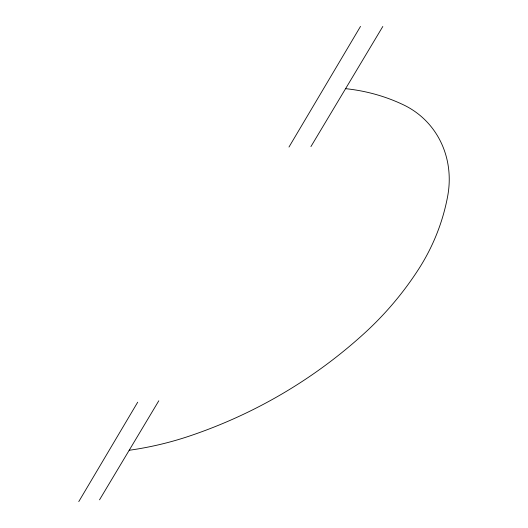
<?xml version="1.0" encoding="UTF-8"?>
<svg xmlns="http://www.w3.org/2000/svg" width="528" height="528" viewBox="0 0 528 528"><rect width="100%" height="100%" fill="white"/><g stroke="black" fill="none" stroke-linecap="round" stroke-linejoin="round"><path stroke-width="0.79" d="M78.771 501.6L137.696 402.211M288.981 147.048L360.512 26.4M99.528 499.825L158.809 400.778M310.919 146.599L382.82 26.466M345.596 88.664A190.971 174.418 -34.4 0 1 403.524 104.867A93.548 85.925 -47.5 0 1 447.691 196.099A200.838 192.364 -40.7 0 1 418.367 269.564A331.287 328.02 38.3 0 1 364.406 333.274A591.169 538.184 53 0 1 190.232 435.798A335.465 322.456 20.2 0 1 129.188 450.272"/></g></svg>
